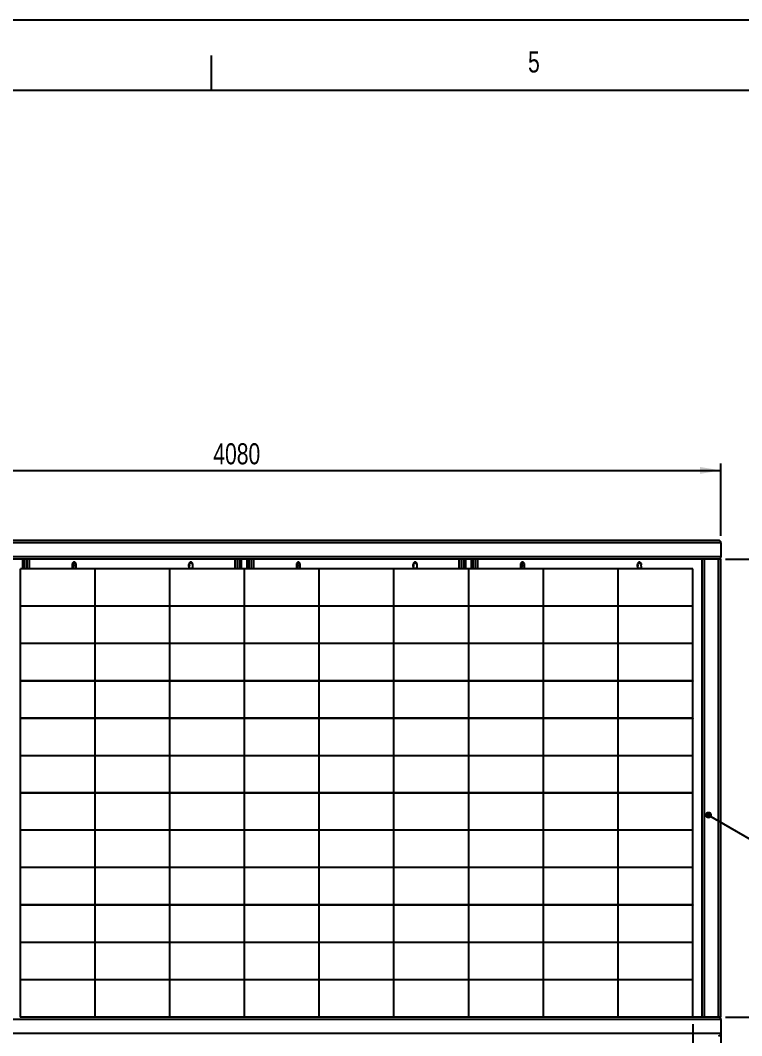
# Model space of a CAD drawing. Header units: millimetres. Extents: x 0 to 594, y 0 to 420.
# Drawn here: x 90.9 to 193.8, y 275.1 to 420 of the extents above; entities that cross this region are included whole.
import ezdxf

# ---------------------------------------------------------------- set-up
doc = ezdxf.new("R2010")
doc.units = ezdxf.units.MM
for name, color, linetype in [('COTAS', 1, 'Continuous'), ('FORMATO', 1, 'Continuous'), ('TEXTO', 5, 'Continuous')]:
    doc.layers.add(name, color=color, linetype=linetype)
doc.styles.add('SLDTEXTSTYLE0', font='TXT', dxfattribs={"width": 0.75})
doc.dimstyles.new('SLDDIMSTYLE1', dxfattribs={"dimtxt": 3, "dimasz": 3, "dimexe": 0, "dimexo": 0.0625, "dimgap": 0.75, "dimtad": 1, "dimdec": 0, "dimlfac": 30, "dimrnd": 1e-09, "dimzin": 12, "dimdsep": 46, "dimtxsty": 'SLDTEXTSTYLE0', "dimsah": 1, "dimcen": 0.09, "dimadec": 0, "dimazin": 3, "dimtfac": 1, "dimtofl": 0, "dimtmove": 0, "dimatfit": 3, "dimfxl": 0, "dimfrac": 2, "dimtolj": 1, "dimtzin": 12, "dimarcsym": 0})
doc.dimstyles.new('SLDDIMSTYLE2', dxfattribs={"dimtxt": 3, "dimasz": 3, "dimexe": 0, "dimexo": 0.0625, "dimgap": 0.75, "dimtad": 1, "dimdec": 0, "dimlfac": 30, "dimrnd": 1e-09, "dimzin": 12, "dimdsep": 46, "dimtxsty": 'SLDTEXTSTYLE0', "dimsah": 1, "dimcen": 0.09, "dimadec": 0, "dimazin": 3, "dimtfac": 1, "dimtmove": 0, "dimatfit": 0, "dimfxl": 0, "dimfrac": 2, "dimtolj": 1, "dimtzin": 12, "dimarcsym": 0})
doc.dimstyles.new('SLDDIMSTYLE3', dxfattribs={"dimtxt": 0.18, "dimasz": 1, "dimexe": 0, "dimexo": 0.0625, "dimgap": 0, "dimtad": 0, "dimtih": 1, "dimtoh": 1, "dimdec": 0, "dimrnd": 1e-09, "dimzin": 0, "dimdsep": 46, "dimtxsty": 'Standard', "dimblk1": 'DOT', "dimblk2": 'DOT', "dimsah": 1, "dimcen": 0.09, "dimadec": 0, "dimazin": 0, "dimtfac": 1, "dimtdec": 0, "dimtofl": 0, "dimtmove": 0, "dimatfit": 3, "dimldrblk": 'DOT', "dimfxl": 0, "dimfrac": 2, "dimtolj": 1, "dimtzin": 0, "dimarcsym": 0})

# ---------------------------------------------------------------- blocks, each defined once
blk = doc.blocks.new('_D_4')
at = {"layer": 'COTAS'}
for p, q in [((54.87, 346.44), (54.87, 356.77)), ((190.87, 346.44), (190.87, 356.77)), ((54.87, 355.77), (190.87, 355.77))]:
    blk.add_line(p, q, dxfattribs=at)
for points in [[(54.87, 355.77), (57.87, 355.27), (57.87, 356.27)], [(190.87, 355.77), (187.87, 356.27), (187.87, 355.27)]]:
    blk.add_solid(points, dxfattribs=at)
at = {"layer": 'COTAS', "insert": (118.44, 359.64), "char_height": 3, "attachment_point": 1, "style": 'SLDTEXTSTYLE0'}
blk.add_mtext('4080', dxfattribs=at)
blk = doc.blocks.new('_D_5')
at = {"layer": 'COTAS'}
for p, q in [((186.88, 276.76), (186.88, 268.56)), ((190.87, 276.77), (190.87, 268.56)), ((186.88, 269.56), (179.88, 269.56)), ((186.88, 269.56), (190.87, 269.56)), ((190.87, 269.56), (200.08, 269.56))]:
    blk.add_line(p, q, dxfattribs=at)
for points in [[(186.88, 269.56), (183.88, 270.06), (183.88, 269.06)], [(190.87, 269.56), (193.87, 269.06), (193.87, 270.06)]]:
    blk.add_solid(points, dxfattribs=at)
at = {"layer": 'COTAS', "insert": (193.43, 273.43), "char_height": 3, "attachment_point": 1, "style": 'SLDTEXTSTYLE0'}
blk.add_mtext('120', dxfattribs=at)
blk = doc.blocks.new('_D_6')
at = {"layer": 'COTAS'}
for p, q in [((191.54, 343.1), (200.97, 343.1)), ((199.97, 277.77), (199.97, 343.1)), ((191.54, 277.77), (200.97, 277.77))]:
    blk.add_line(p, q, dxfattribs=at)
for points in [[(199.97, 343.1), (199.47, 340.1), (200.47, 340.1)], [(199.97, 277.77), (200.47, 280.77), (199.47, 280.77)]]:
    blk.add_solid(points, dxfattribs=at)
at = {"layer": 'COTAS', "insert": (196.1, 306), "char_height": 3, "attachment_point": 1, "rotation": 90, "style": 'SLDTEXTSTYLE0'}
blk.add_mtext('1960', dxfattribs=at)
blk = doc.blocks.new('_DOT')
at = {"color": 0, "linetype": 'ByBlock', "lineweight": -2}
blk.add_line((-0.5, 0), (-1, 0), dxfattribs=at)
at = {"color": 0, "linetype": 'ByBlock', "const_width": 0.5}
blk.add_lwpolyline([(-0.25, 0, 1), (0.25, 0, 1)], format="xyb", close=True, dxfattribs=at)

msp = doc.modelspace()

# ---------------------------------------------------------------- linework, layer by layer
at = {"color": 7, "linetype": 'Continuous', "lineweight": 25}
for p, q in [((190.8721, 345.43732), (54.8721, 345.43732)), ((190.53876, 345.77066), (55.20543, 345.77066)), ((190.8721, 345.43732), (190.8721, 343.43732)), ((190.8721, 343.43732), (54.8721, 343.43732)), ((188.20543, 343.10399), (57.53876, 343.10399)), ((91.53876, 341.71566), (91.53876, 343.10399)), ((92.20543, 341.71566), (92.20543, 343.10399)), ((98.47972, 342.67066), (98.28806, 342.50399)), ((98.28806, 342.50399), (98.28806, 341.77066)), ((98.85472, 342.50399), (98.28806, 342.50399)), ((98.66306, 342.67066), (98.47972, 342.67066)), ((98.85472, 342.50399), (98.66306, 342.67066)), ((98.85472, 341.77066), (98.85472, 342.50399)), ((115.14639, 342.67066), (114.95472, 342.50399)), ((114.95472, 342.50399), (114.95472, 342.30686)), ((114.96091, 342.50399), (114.95472, 342.50399)), ((114.95472, 342.06846), (114.95472, 341.77066)), ((115.52139, 342.50399), (114.96091, 342.50399)), ((115.14839, 342.67066), (115.14639, 342.67066)), ((115.32972, 342.67066), (115.14839, 342.67066)), ((115.52139, 342.50399), (115.32972, 342.67066)), ((115.52139, 342.30589), (115.52139, 342.50399)), ((115.52139, 341.77066), (115.52139, 342.06907)), ((121.53876, 341.71566), (121.53876, 343.10399)), ((122.20543, 341.71566), (122.20543, 343.10399)), ((123.53876, 341.71566), (123.53876, 343.10399)), ((124.20543, 341.71566), (124.20543, 343.10399)), ((130.47972, 342.67066), (130.28806, 342.50399)), ((130.28806, 342.50399), (130.28806, 341.77066)), ((130.85472, 342.50399), (130.28806, 342.50399)), ((130.66306, 342.67066), (130.47972, 342.67066)), ((130.85472, 342.50399), (130.66306, 342.67066)), ((130.85472, 341.77066), (130.85472, 342.50399)), ((147.14639, 342.67066), (146.95472, 342.50399)), ((146.95472, 342.50399), (146.95472, 342.30686)), ((146.96091, 342.50399), (146.95472, 342.50399)), ((146.95472, 342.06846), (146.95472, 341.77066)), ((147.52139, 342.50399), (146.96091, 342.50399)), ((147.14839, 342.67066), (147.14639, 342.67066)), ((147.32972, 342.67066), (147.14839, 342.67066)), ((147.52139, 342.50399), (147.32972, 342.67066)), ((147.52139, 342.30589), (147.52139, 342.50399)), ((147.52139, 341.77066), (147.52139, 342.06907)), ((153.53876, 341.71566), (153.53876, 343.10399)), ((154.20543, 341.71566), (154.20543, 343.10399)), ((155.53876, 341.71566), (155.53876, 343.10399)), ((156.20543, 341.71566), (156.20543, 343.10399)), ((162.47972, 342.67066), (162.28806, 342.50399)), ((162.28806, 342.50399), (162.28806, 341.77066)), ((162.85472, 342.50399), (162.28806, 342.50399)), ((162.66306, 342.67066), (162.47972, 342.67066)), ((162.85472, 342.50399), (162.66306, 342.67066)), ((162.85472, 341.77066), (162.85472, 342.50399)), ((179.14639, 342.67066), (178.95472, 342.50399)), ((178.95472, 342.50399), (178.95472, 342.30686)), ((178.96091, 342.50399), (178.95472, 342.50399)), ((178.95472, 342.06846), (178.95472, 341.77066)), ((179.52139, 342.50399), (178.96091, 342.50399)), ((179.14839, 342.67066), (179.14639, 342.67066)), ((179.32972, 342.67066), (179.14839, 342.67066)), ((179.52139, 342.50399), (179.32972, 342.67066)), ((179.52139, 342.30589), (179.52139, 342.50399)), ((179.52139, 341.77066), (179.52139, 342.06907)), ((188.20543, 277.77066), (188.20543, 343.10399)), ((188.53876, 343.10399), (188.20543, 343.10399)), ((188.53876, 277.77066), (188.53876, 343.10399)), ((190.53876, 343.10399), (188.53876, 343.10399)), ((190.53876, 277.77066), (190.53876, 343.10399)), ((190.8721, 343.10399), (190.53876, 343.10399)), ((190.8721, 277.77066), (190.8721, 343.10399)), ((101.56693, 341.71566), (90.90993, 341.71566)), ((90.90993, 336.39299), (90.90993, 341.71566)), ((98.23806, 341.77066), (98.23806, 341.71566)), ((98.90472, 341.77066), (98.23806, 341.77066)), ((98.90472, 341.71566), (98.90472, 341.77066)), ((101.56693, 336.39299), (101.56693, 341.71566)), ((112.22393, 341.71566), (101.56693, 341.71566)), ((112.22393, 336.39299), (112.22393, 341.71566)), ((122.88093, 341.71566), (112.22393, 341.71566)), ((114.90472, 341.77066), (114.90472, 341.71566)), ((114.912, 341.77066), (114.90472, 341.77066)), ((115.57139, 341.77066), (114.912, 341.77066)), ((115.57139, 341.71566), (115.57139, 341.77066)), ((122.88093, 336.39299), (122.88093, 341.71566)), ((133.56693, 341.71566), (122.90993, 341.71566)), ((122.90993, 336.39299), (122.90993, 341.71566)), ((130.23806, 341.77066), (130.23806, 341.71566)), ((130.90472, 341.77066), (130.23806, 341.77066)), ((130.90472, 341.71566), (130.90472, 341.77066)), ((133.56693, 336.39299), (133.56693, 341.71566)), ((144.22393, 341.71566), (133.56693, 341.71566)), ((144.22393, 336.39299), (144.22393, 341.71566)), ((154.88093, 341.71566), (144.22393, 341.71566)), ((146.90472, 341.77066), (146.90472, 341.71566)), ((146.912, 341.77066), (146.90472, 341.77066)), ((147.57139, 341.77066), (146.912, 341.77066)), ((147.57139, 341.71566), (147.57139, 341.77066)), ((154.88093, 336.39299), (154.88093, 341.71566)), ((154.90993, 336.39299), (154.90993, 341.71566)), ((165.56693, 341.71566), (154.90993, 341.71566)), ((162.23806, 341.77066), (162.23806, 341.71566)), ((162.90472, 341.77066), (162.23806, 341.77066)), ((162.90472, 341.71566), (162.90472, 341.77066)), ((165.56693, 336.39299), (165.56693, 341.71566)), ((176.22393, 341.71566), (165.56693, 341.71566)), ((176.22393, 336.39299), (176.22393, 341.71566)), ((186.88093, 341.71566), (176.22393, 341.71566)), ((178.90472, 341.77066), (178.90472, 341.71566)), ((178.912, 341.77066), (178.90472, 341.77066)), ((179.57139, 341.77066), (178.912, 341.77066)), ((179.57139, 341.71566), (179.57139, 341.77066)), ((186.88093, 336.39299), (186.88093, 341.71566)), ((101.56693, 336.39299), (90.90993, 336.39299)), ((101.56693, 336.38232), (90.90993, 336.38232)), ((90.90993, 331.05966), (90.90993, 336.38232)), ((90.93876, 336.39299), (90.93876, 336.38232)), ((112.22393, 336.39299), (101.56693, 336.39299)), ((101.56693, 331.05966), (101.56693, 336.38232)), ((112.22393, 336.38232), (101.56693, 336.38232)), ((122.88093, 336.39299), (112.22393, 336.39299)), ((112.22393, 331.05966), (112.22393, 336.38232)), ((122.88093, 336.38232), (112.22393, 336.38232)), ((122.8721, 336.39299), (122.8721, 336.38232)), ((122.88093, 331.05966), (122.88093, 336.38232)), ((133.56693, 336.39299), (122.90993, 336.39299)), ((122.90993, 331.05966), (122.90993, 336.38232)), ((133.56693, 336.38232), (122.90993, 336.38232)), ((122.93876, 336.39299), (122.93876, 336.38232)), ((144.22393, 336.39299), (133.56693, 336.39299)), ((133.56693, 331.05966), (133.56693, 336.38232)), ((144.22393, 336.38232), (133.56693, 336.38232)), ((154.88093, 336.39299), (144.22393, 336.39299)), ((144.22393, 331.05966), (144.22393, 336.38232)), ((154.88093, 336.38232), (144.22393, 336.38232)), ((154.8721, 336.39299), (154.8721, 336.38232)), ((154.88093, 331.05966), (154.88093, 336.38232)), ((165.56693, 336.39299), (154.90993, 336.39299)), ((154.90993, 331.05966), (154.90993, 336.38232)), ((165.56693, 336.38232), (154.90993, 336.38232)), ((154.93876, 336.39299), (154.93876, 336.38232)), ((176.22393, 336.39299), (165.56693, 336.39299)), ((165.56693, 331.05966), (165.56693, 336.38232)), ((176.22393, 336.38232), (165.56693, 336.38232)), ((186.88093, 336.39299), (176.22393, 336.39299)), ((176.22393, 331.05966), (176.22393, 336.38232)), ((186.88093, 336.38232), (176.22393, 336.38232)), ((186.8721, 336.39299), (186.8721, 336.38232)), ((186.88093, 331.05966), (186.88093, 336.38232)), ((101.56693, 331.05966), (90.90993, 331.05966)), ((90.90993, 325.72632), (90.90993, 331.04899)), ((101.56693, 331.04899), (90.90993, 331.04899)), ((90.93876, 331.05966), (90.93876, 331.04899)), ((112.22393, 331.05966), (101.56693, 331.05966)), ((101.56693, 325.72632), (101.56693, 331.04899)), ((112.22393, 331.04899), (101.56693, 331.04899)), ((122.88093, 331.05966), (112.22393, 331.05966)), ((112.22393, 325.72632), (112.22393, 331.04899)), ((122.88093, 331.04899), (112.22393, 331.04899)), ((122.8721, 331.05966), (122.8721, 331.04899)), ((122.88093, 325.72632), (122.88093, 331.04899)), ((133.56693, 331.05966), (122.90993, 331.05966)), ((122.90993, 325.72632), (122.90993, 331.04899)), ((133.56693, 331.04899), (122.90993, 331.04899)), ((122.93876, 331.05966), (122.93876, 331.04899)), ((144.22393, 331.05966), (133.56693, 331.05966)), ((133.56693, 325.72632), (133.56693, 331.04899)), ((144.22393, 331.04899), (133.56693, 331.04899)), ((154.88093, 331.05966), (144.22393, 331.05966)), ((144.22393, 325.72632), (144.22393, 331.04899)), ((154.88093, 331.04899), (144.22393, 331.04899)), ((154.8721, 331.05966), (154.8721, 331.04899)), ((154.88093, 325.72632), (154.88093, 331.04899)), ((165.56693, 331.05966), (154.90993, 331.05966)), ((154.90993, 325.72632), (154.90993, 331.04899)), ((165.56693, 331.04899), (154.90993, 331.04899)), ((154.93876, 331.05966), (154.93876, 331.04899)), ((176.22393, 331.05966), (165.56693, 331.05966)), ((165.56693, 325.72632), (165.56693, 331.04899)), ((176.22393, 331.04899), (165.56693, 331.04899)), ((186.88093, 331.05966), (176.22393, 331.05966)), ((176.22393, 325.72632), (176.22393, 331.04899)), ((186.88093, 331.04899), (176.22393, 331.04899)), ((186.8721, 331.05966), (186.8721, 331.04899)), ((186.88093, 325.72632), (186.88093, 331.04899)), ((101.56693, 325.72632), (90.90993, 325.72632)), ((101.56693, 325.71566), (90.90993, 325.71566)), ((90.90993, 320.39299), (90.90993, 325.71566)), ((90.93876, 325.72632), (90.93876, 325.71566)), ((112.22393, 325.72632), (101.56693, 325.72632)), ((101.56693, 320.39299), (101.56693, 325.71566)), ((112.22393, 325.71566), (101.56693, 325.71566)), ((122.88093, 325.72632), (112.22393, 325.72632)), ((112.22393, 320.39299), (112.22393, 325.71566)), ((122.88093, 325.71566), (112.22393, 325.71566)), ((122.8721, 325.72632), (122.8721, 325.71566)), ((122.88093, 320.39299), (122.88093, 325.71566)), ((133.56693, 325.72632), (122.90993, 325.72632)), ((122.90993, 320.39299), (122.90993, 325.71566)), ((133.56693, 325.71566), (122.90993, 325.71566)), ((122.93876, 325.72632), (122.93876, 325.71566)), ((144.22393, 325.72632), (133.56693, 325.72632)), ((133.56693, 320.39299), (133.56693, 325.71566)), ((144.22393, 325.71566), (133.56693, 325.71566)), ((154.88093, 325.72632), (144.22393, 325.72632)), ((154.88093, 325.71566), (144.22393, 325.71566)), ((144.22393, 320.39299), (144.22393, 325.71566)), ((154.8721, 325.72632), (154.8721, 325.71566)), ((154.88093, 320.39299), (154.88093, 325.71566)), ((165.56693, 325.72632), (154.90993, 325.72632)), ((165.56693, 325.71566), (154.90993, 325.71566)), ((154.90993, 320.39299), (154.90993, 325.71566)), ((154.93876, 325.72632), (154.93876, 325.71566)), ((176.22393, 325.72632), (165.56693, 325.72632)), ((176.22393, 325.71566), (165.56693, 325.71566)), ((165.56693, 320.39299), (165.56693, 325.71566)), ((186.88093, 325.72632), (176.22393, 325.72632)), ((176.22393, 320.39299), (176.22393, 325.71566)), ((186.88093, 325.71566), (176.22393, 325.71566)), ((186.8721, 325.72632), (186.8721, 325.71566)), ((186.88093, 320.39299), (186.88093, 325.71566)), ((101.56693, 320.39299), (90.90993, 320.39299)), ((101.56693, 320.38232), (90.90993, 320.38232)), ((90.90993, 315.05966), (90.90993, 320.38232)), ((90.93876, 320.39299), (90.93876, 320.38232)), ((112.22393, 320.39299), (101.56693, 320.39299)), ((101.56693, 315.05966), (101.56693, 320.38232)), ((112.22393, 320.38232), (101.56693, 320.38232)), ((122.88093, 320.39299), (112.22393, 320.39299)), ((112.22393, 315.05966), (112.22393, 320.38232)), ((122.88093, 320.38232), (112.22393, 320.38232)), ((122.8721, 320.39299), (122.8721, 320.38232)), ((122.88093, 315.05966), (122.88093, 320.38232)), ((133.56693, 320.39299), (122.90993, 320.39299)), ((122.90993, 315.05966), (122.90993, 320.38232)), ((133.56693, 320.38232), (122.90993, 320.38232)), ((122.93876, 320.39299), (122.93876, 320.38232)), ((144.22393, 320.39299), (133.56693, 320.39299)), ((133.56693, 315.05966), (133.56693, 320.38232)), ((144.22393, 320.38232), (133.56693, 320.38232)), ((154.88093, 320.39299), (144.22393, 320.39299)), ((144.22393, 315.05966), (144.22393, 320.38232)), ((154.88093, 320.38232), (144.22393, 320.38232)), ((154.8721, 320.39299), (154.8721, 320.38232)), ((154.88093, 315.05966), (154.88093, 320.38232)), ((165.56693, 320.39299), (154.90993, 320.39299)), ((154.90993, 315.05966), (154.90993, 320.38232)), ((165.56693, 320.38232), (154.90993, 320.38232)), ((154.93876, 320.39299), (154.93876, 320.38232)), ((176.22393, 320.39299), (165.56693, 320.39299)), ((165.56693, 315.05966), (165.56693, 320.38232)), ((176.22393, 320.38232), (165.56693, 320.38232)), ((186.88093, 320.39299), (176.22393, 320.39299)), ((176.22393, 315.05966), (176.22393, 320.38232)), ((186.88093, 320.38232), (176.22393, 320.38232)), ((186.8721, 320.39299), (186.8721, 320.38232)), ((186.88093, 315.05966), (186.88093, 320.38232)), ((101.56693, 315.05966), (90.90993, 315.05966)), ((101.56693, 315.04899), (90.90993, 315.04899)), ((90.90993, 309.72632), (90.90993, 315.04899)), ((90.93876, 315.05966), (90.93876, 315.04899)), ((112.22393, 315.05966), (101.56693, 315.05966)), ((101.56693, 309.72632), (101.56693, 315.04899)), ((112.22393, 315.04899), (101.56693, 315.04899)), ((122.88093, 315.05966), (112.22393, 315.05966)), ((112.22393, 309.72632), (112.22393, 315.04899)), ((122.88093, 315.04899), (112.22393, 315.04899)), ((122.8721, 315.05966), (122.8721, 315.04899)), ((122.88093, 309.72632), (122.88093, 315.04899)), ((133.56693, 315.05966), (122.90993, 315.05966)), ((133.56693, 315.04899), (122.90993, 315.04899)), ((122.90993, 309.72632), (122.90993, 315.04899)), ((122.93876, 315.05966), (122.93876, 315.04899)), ((144.22393, 315.05966), (133.56693, 315.05966)), ((133.56693, 309.72632), (133.56693, 315.04899)), ((144.22393, 315.04899), (133.56693, 315.04899)), ((154.88093, 315.05966), (144.22393, 315.05966)), ((144.22393, 309.72632), (144.22393, 315.04899)), ((154.88093, 315.04899), (144.22393, 315.04899)), ((154.8721, 315.05966), (154.8721, 315.04899)), ((154.88093, 309.72632), (154.88093, 315.04899)), ((165.56693, 315.05966), (154.90993, 315.05966)), ((154.90993, 309.72632), (154.90993, 315.04899)), ((165.56693, 315.04899), (154.90993, 315.04899)), ((154.93876, 315.05966), (154.93876, 315.04899)), ((176.22393, 315.05966), (165.56693, 315.05966)), ((165.56693, 309.72632), (165.56693, 315.04899)), ((176.22393, 315.04899), (165.56693, 315.04899)), ((186.88093, 315.05966), (176.22393, 315.05966)), ((176.22393, 309.72632), (176.22393, 315.04899)), ((186.88093, 315.04899), (176.22393, 315.04899)), ((186.8721, 315.05966), (186.8721, 315.04899)), ((186.88093, 309.72632), (186.88093, 315.04899)), ((90.90993, 304.42632), (90.90993, 309.74899)), ((101.56693, 309.74899), (90.90993, 309.74899)), ((101.56693, 309.72632), (90.90993, 309.72632)), ((101.56693, 304.42632), (101.56693, 309.74899)), ((112.22393, 309.74899), (101.56693, 309.74899)), ((112.22393, 309.72632), (101.56693, 309.72632)), ((112.22393, 304.42632), (112.22393, 309.74899)), ((122.88093, 309.74899), (112.22393, 309.74899)), ((122.88093, 309.72632), (112.22393, 309.72632)), ((122.88093, 304.42632), (122.88093, 309.74899)), ((122.90993, 304.42632), (122.90993, 309.74899)), ((133.56693, 309.74899), (122.90993, 309.74899)), ((133.56693, 309.72632), (122.90993, 309.72632)), ((133.56693, 304.42632), (133.56693, 309.74899)), ((144.22393, 309.74899), (133.56693, 309.74899)), ((144.22393, 309.72632), (133.56693, 309.72632)), ((144.22393, 304.42632), (144.22393, 309.74899)), ((154.88093, 309.74899), (144.22393, 309.74899)), ((154.88093, 309.72632), (144.22393, 309.72632)), ((154.88093, 304.42632), (154.88093, 309.74899)), ((154.90993, 304.42632), (154.90993, 309.74899)), ((165.56693, 309.74899), (154.90993, 309.74899)), ((165.56693, 309.72632), (154.90993, 309.72632)), ((165.56693, 304.42632), (165.56693, 309.74899)), ((176.22393, 309.74899), (165.56693, 309.74899)), ((176.22393, 309.72632), (165.56693, 309.72632)), ((176.22393, 304.42632), (176.22393, 309.74899)), ((186.88093, 309.74899), (176.22393, 309.74899)), ((186.88093, 309.72632), (176.22393, 309.72632)), ((186.88093, 304.42632), (186.88093, 309.74899)), ((101.56693, 304.42632), (90.90993, 304.42632)), ((101.56693, 304.41566), (90.90993, 304.41566)), ((90.90993, 299.09299), (90.90993, 304.41566)), ((90.93876, 304.42632), (90.93876, 304.41566)), ((112.22393, 304.42632), (101.56693, 304.42632)), ((101.56693, 299.09299), (101.56693, 304.41566)), ((112.22393, 304.41566), (101.56693, 304.41566)), ((122.88093, 304.42632), (112.22393, 304.42632)), ((112.22393, 299.09299), (112.22393, 304.41566)), ((122.88093, 304.41566), (112.22393, 304.41566)), ((122.8721, 304.42632), (122.8721, 304.41566)), ((122.88093, 299.09299), (122.88093, 304.41566)), ((133.56693, 304.42632), (122.90993, 304.42632)), ((122.90993, 299.09299), (122.90993, 304.41566)), ((133.56693, 304.41566), (122.90993, 304.41566)), ((122.93876, 304.42632), (122.93876, 304.41566)), ((144.22393, 304.42632), (133.56693, 304.42632)), ((133.56693, 299.09299), (133.56693, 304.41566)), ((144.22393, 304.41566), (133.56693, 304.41566)), ((154.88093, 304.42632), (144.22393, 304.42632)), ((144.22393, 299.09299), (144.22393, 304.41566)), ((154.88093, 304.41566), (144.22393, 304.41566)), ((154.8721, 304.42632), (154.8721, 304.41566)), ((154.88093, 299.09299), (154.88093, 304.41566)), ((165.56693, 304.42632), (154.90993, 304.42632)), ((154.90993, 299.09299), (154.90993, 304.41566)), ((165.56693, 304.41566), (154.90993, 304.41566)), ((154.93876, 304.42632), (154.93876, 304.41566)), ((176.22393, 304.42632), (165.56693, 304.42632)), ((165.56693, 299.09299), (165.56693, 304.41566)), ((176.22393, 304.41566), (165.56693, 304.41566)), ((186.88093, 304.42632), (176.22393, 304.42632)), ((176.22393, 299.09299), (176.22393, 304.41566)), ((186.88093, 304.41566), (176.22393, 304.41566)), ((186.8721, 304.42632), (186.8721, 304.41566)), ((186.88093, 299.09299), (186.88093, 304.41566)), ((101.56693, 299.09299), (90.90993, 299.09299)), ((90.90993, 293.75966), (90.90993, 299.08232)), ((101.56693, 299.08232), (90.90993, 299.08232)), ((90.93876, 299.09299), (90.93876, 299.08232)), ((112.22393, 299.09299), (101.56693, 299.09299)), ((101.56693, 293.75966), (101.56693, 299.08232)), ((112.22393, 299.08232), (101.56693, 299.08232)), ((122.88093, 299.09299), (112.22393, 299.09299)), ((112.22393, 293.75966), (112.22393, 299.08232)), ((122.88093, 299.08232), (112.22393, 299.08232)), ((122.8721, 299.09299), (122.8721, 299.08232)), ((122.88093, 293.75966), (122.88093, 299.08232)), ((133.56693, 299.09299), (122.90993, 299.09299)), ((122.90993, 293.75966), (122.90993, 299.08232)), ((133.56693, 299.08232), (122.90993, 299.08232)), ((122.93876, 299.09299), (122.93876, 299.08232)), ((144.22393, 299.09299), (133.56693, 299.09299)), ((133.56693, 293.75966), (133.56693, 299.08232)), ((144.22393, 299.08232), (133.56693, 299.08232)), ((154.88093, 299.09299), (144.22393, 299.09299)), ((154.88093, 299.08232), (144.22393, 299.08232)), ((144.22393, 293.75966), (144.22393, 299.08232)), ((154.8721, 299.09299), (154.8721, 299.08232)), ((154.88093, 293.75966), (154.88093, 299.08232)), ((165.56693, 299.09299), (154.90993, 299.09299)), ((154.90993, 293.75966), (154.90993, 299.08232)), ((165.56693, 299.08232), (154.90993, 299.08232)), ((154.93876, 299.09299), (154.93876, 299.08232)), ((176.22393, 299.09299), (165.56693, 299.09299)), ((165.56693, 293.75966), (165.56693, 299.08232)), ((176.22393, 299.08232), (165.56693, 299.08232)), ((186.88093, 299.09299), (176.22393, 299.09299)), ((186.88093, 299.08232), (176.22393, 299.08232)), ((176.22393, 293.75966), (176.22393, 299.08232)), ((186.8721, 299.09299), (186.8721, 299.08232)), ((186.88093, 293.75966), (186.88093, 299.08232)), ((101.56693, 293.75966), (90.90993, 293.75966)), ((101.56693, 293.74899), (90.90993, 293.74899)), ((90.90993, 288.42632), (90.90993, 293.74899)), ((90.93876, 293.75966), (90.93876, 293.74899)), ((112.22393, 293.75966), (101.56693, 293.75966)), ((112.22393, 293.74899), (101.56693, 293.74899)), ((101.56693, 288.42632), (101.56693, 293.74899)), ((122.88093, 293.75966), (112.22393, 293.75966)), ((112.22393, 288.42632), (112.22393, 293.74899)), ((122.88093, 293.74899), (112.22393, 293.74899)), ((122.8721, 293.75966), (122.8721, 293.74899)), ((122.88093, 288.42632), (122.88093, 293.74899)), ((133.56693, 293.75966), (122.90993, 293.75966)), ((122.90993, 288.42632), (122.90993, 293.74899)), ((133.56693, 293.74899), (122.90993, 293.74899)), ((122.93876, 293.75966), (122.93876, 293.74899)), ((144.22393, 293.75966), (133.56693, 293.75966)), ((133.56693, 288.42632), (133.56693, 293.74899)), ((144.22393, 293.74899), (133.56693, 293.74899)), ((154.88093, 293.75966), (144.22393, 293.75966)), ((144.22393, 288.42632), (144.22393, 293.74899)), ((154.88093, 293.74899), (144.22393, 293.74899)), ((154.8721, 293.75966), (154.8721, 293.74899)), ((154.88093, 288.42632), (154.88093, 293.74899)), ((165.56693, 293.75966), (154.90993, 293.75966)), ((154.90993, 288.42632), (154.90993, 293.74899)), ((165.56693, 293.74899), (154.90993, 293.74899)), ((154.93876, 293.75966), (154.93876, 293.74899)), ((176.22393, 293.75966), (165.56693, 293.75966)), ((165.56693, 288.42632), (165.56693, 293.74899)), ((176.22393, 293.74899), (165.56693, 293.74899)), ((186.88093, 293.75966), (176.22393, 293.75966)), ((176.22393, 288.42632), (176.22393, 293.74899)), ((186.88093, 293.74899), (176.22393, 293.74899)), ((186.8721, 293.75966), (186.8721, 293.74899)), ((186.88093, 288.42632), (186.88093, 293.74899)), ((101.56693, 288.42632), (90.90993, 288.42632)), ((90.90993, 283.09299), (90.90993, 288.41566)), ((101.56693, 288.41566), (90.90993, 288.41566)), ((90.93876, 288.42632), (90.93876, 288.41566)), ((112.22393, 288.42632), (101.56693, 288.42632)), ((101.56693, 283.09299), (101.56693, 288.41566)), ((112.22393, 288.41566), (101.56693, 288.41566)), ((122.88093, 288.42632), (112.22393, 288.42632)), ((112.22393, 283.09299), (112.22393, 288.41566)), ((122.88093, 288.41566), (112.22393, 288.41566)), ((122.8721, 288.42632), (122.8721, 288.41566)), ((122.88093, 283.09299), (122.88093, 288.41566)), ((133.56693, 288.42632), (122.90993, 288.42632)), ((133.56693, 288.41566), (122.90993, 288.41566)), ((122.90993, 283.09299), (122.90993, 288.41566)), ((122.93876, 288.42632), (122.93876, 288.41566)), ((144.22393, 288.42632), (133.56693, 288.42632)), ((133.56693, 283.09299), (133.56693, 288.41566)), ((144.22393, 288.41566), (133.56693, 288.41566)), ((154.88093, 288.42632), (144.22393, 288.42632)), ((144.22393, 283.09299), (144.22393, 288.41566)), ((154.88093, 288.41566), (144.22393, 288.41566)), ((154.8721, 288.42632), (154.8721, 288.41566)), ((154.88093, 283.09299), (154.88093, 288.41566)), ((165.56693, 288.42632), (154.90993, 288.42632)), ((154.90993, 283.09299), (154.90993, 288.41566)), ((165.56693, 288.41566), (154.90993, 288.41566)), ((154.93876, 288.42632), (154.93876, 288.41566)), ((176.22393, 288.42632), (165.56693, 288.42632)), ((176.22393, 288.41566), (165.56693, 288.41566)), ((165.56693, 283.09299), (165.56693, 288.41566)), ((186.88093, 288.42632), (176.22393, 288.42632)), ((186.88093, 288.41566), (176.22393, 288.41566)), ((176.22393, 283.09299), (176.22393, 288.41566)), ((186.8721, 288.42632), (186.8721, 288.41566)), ((186.88093, 283.09299), (186.88093, 288.41566)), ((101.56693, 283.09299), (90.90993, 283.09299)), ((90.90993, 277.75966), (90.90993, 283.08232)), ((101.56693, 283.08232), (90.90993, 283.08232)), ((90.93876, 283.09299), (90.93876, 283.08232)), ((112.22393, 283.09299), (101.56693, 283.09299)), ((101.56693, 277.75966), (101.56693, 283.08232)), ((112.22393, 283.08232), (101.56693, 283.08232)), ((122.88093, 283.09299), (112.22393, 283.09299)), ((112.22393, 277.75966), (112.22393, 283.08232)), ((122.88093, 283.08232), (112.22393, 283.08232)), ((122.8721, 283.09299), (122.8721, 283.08232)), ((122.88093, 277.75966), (122.88093, 283.08232)), ((133.56693, 283.09299), (122.90993, 283.09299)), ((122.90993, 277.75966), (122.90993, 283.08232)), ((133.56693, 283.08232), (122.90993, 283.08232)), ((122.93876, 283.09299), (122.93876, 283.08232)), ((144.22393, 283.09299), (133.56693, 283.09299)), ((133.56693, 277.75966), (133.56693, 283.08232)), ((144.22393, 283.08232), (133.56693, 283.08232)), ((154.88093, 283.09299), (144.22393, 283.09299)), ((144.22393, 277.75966), (144.22393, 283.08232)), ((154.88093, 283.08232), (144.22393, 283.08232)), ((154.8721, 283.09299), (154.8721, 283.08232)), ((154.88093, 277.75966), (154.88093, 283.08232)), ((165.56693, 283.09299), (154.90993, 283.09299)), ((165.56693, 283.08232), (154.90993, 283.08232)), ((154.90993, 277.75966), (154.90993, 283.08232)), ((154.93876, 283.09299), (154.93876, 283.08232)), ((176.22393, 283.09299), (165.56693, 283.09299)), ((165.56693, 277.75966), (165.56693, 283.08232)), ((176.22393, 283.08232), (165.56693, 283.08232)), ((186.88093, 283.09299), (176.22393, 283.09299)), ((186.88093, 283.08232), (176.22393, 283.08232)), ((176.22393, 277.75966), (176.22393, 283.08232)), ((186.8721, 283.09299), (186.8721, 283.08232)), ((186.88093, 277.75966), (186.88093, 283.08232)), ((190.8721, 277.43732), (54.8721, 277.43732)), ((90.90993, 277.77066), (90.88093, 277.77066)), ((101.56693, 277.75966), (90.90993, 277.75966)), ((112.22393, 277.75966), (101.56693, 277.75966)), ((122.88093, 277.75966), (112.22393, 277.75966)), ((122.90993, 277.77066), (122.88093, 277.77066)), ((133.56693, 277.75966), (122.90993, 277.75966)), ((144.22393, 277.75966), (133.56693, 277.75966)), ((154.88093, 277.75966), (144.22393, 277.75966)), ((154.90993, 277.77066), (154.88093, 277.77066)), ((165.56693, 277.75966), (154.90993, 277.75966)), ((176.22393, 277.75966), (165.56693, 277.75966)), ((186.88093, 277.75966), (176.22393, 277.75966)), ((188.20543, 277.77066), (186.88093, 277.77066)), ((188.53876, 277.77066), (188.20543, 277.77066)), ((190.53876, 277.77066), (188.53876, 277.77066)), ((190.8721, 277.77066), (190.53876, 277.77066)), ((190.8721, 277.43732), (190.8721, 275.43732)), ((190.8721, 275.43732), (54.8721, 275.43732))]:
    msp.add_line(p, q, dxfattribs=at)
at = {"color": 1, "linetype": 'Continuous', "lineweight": 25}
for p, q in [((91.2721, 341.71566), (91.2721, 343.10399)), ((91.8721, 341.71566), (91.8721, 343.10399)), ((121.8721, 341.71566), (121.8721, 343.10399)), ((122.4721, 341.71566), (122.4721, 343.10399)), ((123.2721, 341.71566), (123.2721, 343.10399)), ((123.8721, 341.71566), (123.8721, 343.10399)), ((153.8721, 341.71566), (153.8721, 343.10399)), ((154.4721, 341.71566), (154.4721, 343.10399)), ((155.2721, 341.71566), (155.2721, 343.10399)), ((155.8721, 341.71566), (155.8721, 343.10399)), ((91.01332, 336.39299), (91.01332, 336.38232)), ((122.79754, 336.38232), (122.79754, 336.39299)), ((123.01332, 336.39299), (123.01332, 336.38232)), ((154.79754, 336.38232), (154.79754, 336.39299)), ((155.01332, 336.39299), (155.01332, 336.38232)), ((186.79754, 336.38232), (186.79754, 336.39299)), ((91.01332, 331.05966), (91.01332, 331.04899)), ((122.79754, 331.04899), (122.79754, 331.05966)), ((123.01332, 331.05966), (123.01332, 331.04899)), ((154.79754, 331.04899), (154.79754, 331.05966)), ((155.01332, 331.05966), (155.01332, 331.04899)), ((186.79754, 331.04899), (186.79754, 331.05966)), ((91.01332, 325.72632), (91.01332, 325.71566)), ((122.79754, 325.71566), (122.79754, 325.72632)), ((123.01332, 325.72632), (123.01332, 325.71566)), ((154.79754, 325.71566), (154.79754, 325.72632)), ((155.01332, 325.72632), (155.01332, 325.71566)), ((186.79754, 325.71566), (186.79754, 325.72632)), ((91.01332, 320.39299), (91.01332, 320.38232)), ((122.79754, 320.38232), (122.79754, 320.39299)), ((123.01332, 320.39299), (123.01332, 320.38232)), ((154.79754, 320.38232), (154.79754, 320.39299)), ((155.01332, 320.39299), (155.01332, 320.38232)), ((186.79754, 320.38232), (186.79754, 320.39299)), ((91.01332, 315.05966), (91.01332, 315.04899)), ((122.79754, 315.04899), (122.79754, 315.05966)), ((123.01332, 315.05966), (123.01332, 315.04899)), ((154.79754, 315.04899), (154.79754, 315.05966)), ((155.01332, 315.05966), (155.01332, 315.04899)), ((186.79754, 315.04899), (186.79754, 315.05966)), ((91.01332, 304.42632), (91.01332, 304.41566)), ((122.79754, 304.41566), (122.79754, 304.42632)), ((123.01332, 304.42632), (123.01332, 304.41566)), ((154.79754, 304.41566), (154.79754, 304.42632)), ((155.01332, 304.42632), (155.01332, 304.41566)), ((186.79754, 304.41566), (186.79754, 304.42632)), ((91.01332, 299.09299), (91.01332, 299.08232)), ((122.79754, 299.08232), (122.79754, 299.09299)), ((123.01332, 299.09299), (123.01332, 299.08232)), ((154.79754, 299.08232), (154.79754, 299.09299)), ((155.01332, 299.09299), (155.01332, 299.08232)), ((186.79754, 299.08232), (186.79754, 299.09299)), ((91.01332, 293.75966), (91.01332, 293.74899)), ((122.79754, 293.74899), (122.79754, 293.75966)), ((123.01332, 293.75966), (123.01332, 293.74899)), ((154.79754, 293.74899), (154.79754, 293.75966)), ((155.01332, 293.75966), (155.01332, 293.74899)), ((186.79754, 293.74899), (186.79754, 293.75966)), ((91.01332, 288.42632), (91.01332, 288.41566)), ((122.79754, 288.41566), (122.79754, 288.42632)), ((123.01332, 288.42632), (123.01332, 288.41566)), ((154.79754, 288.41566), (154.79754, 288.42632)), ((155.01332, 288.42632), (155.01332, 288.41566)), ((186.79754, 288.41566), (186.79754, 288.42632)), ((91.01332, 283.09299), (91.01332, 283.08232)), ((122.79754, 283.08232), (122.79754, 283.09299)), ((123.01332, 283.09299), (123.01332, 283.08232)), ((154.79754, 283.08232), (154.79754, 283.09299)), ((155.01332, 283.09299), (155.01332, 283.08232)), ((186.79754, 283.08232), (186.79754, 283.09299))]:
    msp.add_line(p, q, dxfattribs=at)
at = {"color": 7, "linetype": 'Continuous', "lineweight": 25}
for centre, start, end in [((190.53876, 345.43732), 0, 90), ((190.53876, 343.43732), 270, 0), ((190.53876, 277.43732), 0, 90), ((190.53876, 275.43732), 270, 0)]:
    msp.add_arc(centre, 0.33333, start, end, dxfattribs=at)
for points, knots in [([(98.59127, 342.18732), (98.58979, 342.17328), (98.58682, 342.14525), (98.56448, 342.10736), (98.53169, 342.0763), (98.49038, 342.05651), (98.44844, 342.05188), (98.41209, 342.06127), (98.38251, 342.08254), (98.36045, 342.11537), (98.34818, 342.15758), (98.34677, 342.20226), (98.35463, 342.2428), (98.37124, 342.27813), (98.39821, 342.30608), (98.43486, 342.32129), (98.4755, 342.32116), (98.51471, 342.30789), (98.55045, 342.28292), (98.57875, 342.24671), (98.5904, 342.21196), (98.59111, 342.19182), (98.59127, 342.18732)], [0, 0, 0, 0, 0.049517719, 0.098891559, 0.151855822, 0.207839725, 0.260192713, 0.308527265, 0.357611279, 0.410939519, 0.46693571, 0.518665536, 0.565714954, 0.614971225, 0.669582498, 0.725000091, 0.775723102, 0.823746068, 0.87396668, 0.928652204, 0.984047801, 1, 1, 1, 1]), ([(98.57185, 342.25132), (98.56614, 342.24194), (98.5526, 342.21971), (98.54985, 342.17941), (98.55678, 342.14478), (98.56789, 342.12862), (98.57139, 342.12355)], [0, 0, 0, 0, 0.240042031, 0.569114633, 0.864563527, 1, 1, 1, 1]), ([(114.96091, 342.32066), (114.96447, 342.31933), (114.97157, 342.31669), (114.98832, 342.2963), (115.00578, 342.26528), (115.01938, 342.22418), (115.02275, 342.17932), (115.01586, 342.13795), (115.00204, 342.10174), (114.98424, 342.07236), (114.96745, 342.05454), (114.95746, 342.05319), (114.9542, 342.05908), (114.9549, 342.06746), (114.95498, 342.06846)], [0, 0, 0, 0, 0.0870875994, 0.1739906801, 0.2657363221, 0.3635040155, 0.455654585, 0.5383894696, 0.6231123855, 0.7172035983, 0.8146522841, 0.9046414965, 0.9886698148, 1, 1, 1, 1]), ([(114.95584, 342.08009), (114.95599, 342.08255), (114.9566, 342.0927), (114.96162, 342.12202), (114.96597, 342.16457), (114.96593, 342.20903), (114.96197, 342.24871), (114.95672, 342.28318), (114.95367, 342.30937), (114.95611, 342.31984), (114.96, 342.3205), (114.96091, 342.32066)], [0, 0, 0, 0, 0.042854284, 0.177427208, 0.316409876, 0.442678697, 0.559561733, 0.684291442, 0.821803406, 0.958481797, 1, 1, 1, 1]), ([(115.52091, 342.06907), (115.52084, 342.07348), (115.52066, 342.08465), (115.5155, 342.11565), (115.5106, 342.15752), (115.50982, 342.20222), (115.51346, 342.24299), (115.51823, 342.27735), (115.52218, 342.2998), (115.5211, 342.30521), (115.52097, 342.30589)], [0, 0, 0, 0, 0.097926848, 0.248361392, 0.406322001, 0.552247551, 0.684970056, 0.823917913, 0.977971784, 1, 1, 1, 1]), ([(130.59127, 342.18732), (130.58979, 342.17328), (130.58682, 342.14525), (130.56448, 342.10736), (130.53169, 342.0763), (130.49038, 342.05651), (130.44844, 342.05188), (130.41209, 342.06127), (130.38251, 342.08254), (130.36045, 342.11537), (130.34818, 342.15758), (130.34677, 342.20226), (130.35463, 342.2428), (130.37124, 342.27813), (130.39821, 342.30608), (130.43486, 342.32129), (130.4755, 342.32116), (130.51471, 342.30789), (130.55045, 342.28292), (130.57875, 342.24671), (130.5904, 342.21196), (130.59111, 342.19182), (130.59127, 342.18732)], [0, 0, 0, 0, 0.049517719, 0.098891559, 0.151855822, 0.207839725, 0.260192713, 0.308527265, 0.357611279, 0.410939519, 0.46693571, 0.518665536, 0.565714954, 0.614971225, 0.669582498, 0.725000091, 0.775723102, 0.823746068, 0.87396668, 0.928652204, 0.984047801, 1, 1, 1, 1]), ([(130.57185, 342.25132), (130.56614, 342.24194), (130.5526, 342.21971), (130.54985, 342.17941), (130.55678, 342.14478), (130.56789, 342.12862), (130.57139, 342.12355)], [0, 0, 0, 0, 0.240042031, 0.569114633, 0.864563527, 1, 1, 1, 1]), ([(146.96091, 342.32066), (146.96447, 342.31933), (146.97157, 342.31669), (146.98832, 342.2963), (147.00578, 342.26528), (147.01938, 342.22418), (147.02275, 342.17932), (147.01586, 342.13795), (147.00204, 342.10174), (146.98424, 342.07236), (146.96745, 342.05454), (146.95746, 342.05319), (146.9542, 342.05908), (146.9549, 342.06746), (146.95498, 342.06846)], [0, 0, 0, 0, 0.087087599, 0.17399068, 0.265736322, 0.363504015, 0.455654585, 0.53838947, 0.623112386, 0.717203598, 0.814652284, 0.904641497, 0.988669815, 1, 1, 1, 1]), ([(146.95584, 342.08009), (146.95599, 342.08255), (146.9566, 342.0927), (146.96162, 342.12202), (146.96597, 342.16457), (146.96593, 342.20903), (146.96197, 342.24871), (146.95672, 342.28318), (146.95367, 342.30937), (146.95611, 342.31984), (146.96, 342.3205), (146.96091, 342.32066)], [0, 0, 0, 0, 0.042854284, 0.177427208, 0.316409876, 0.442678697, 0.559561733, 0.684291442, 0.821803406, 0.958481797, 1, 1, 1, 1]), ([(147.52091, 342.06907), (147.52084, 342.07348), (147.52066, 342.08465), (147.5155, 342.11565), (147.5106, 342.15752), (147.50982, 342.20222), (147.51346, 342.24299), (147.51823, 342.27735), (147.52218, 342.2998), (147.5211, 342.30521), (147.52097, 342.30589)], [0, 0, 0, 0, 0.097926848, 0.248361392, 0.406322001, 0.552247551, 0.684970056, 0.823917913, 0.977971784, 1, 1, 1, 1]), ([(162.59127, 342.18732), (162.58979, 342.17328), (162.58682, 342.14525), (162.56448, 342.10736), (162.53169, 342.0763), (162.49038, 342.05651), (162.44844, 342.05188), (162.41209, 342.06127), (162.38251, 342.08254), (162.36045, 342.11537), (162.34818, 342.15758), (162.34677, 342.20226), (162.35463, 342.2428), (162.37124, 342.27813), (162.39821, 342.30608), (162.43486, 342.32129), (162.4755, 342.32116), (162.51471, 342.30789), (162.55045, 342.28292), (162.57875, 342.24671), (162.5904, 342.21196), (162.59111, 342.19182), (162.59127, 342.18732)], [0, 0, 0, 0, 0.049517719, 0.098891559, 0.151855822, 0.207839725, 0.260192713, 0.308527265, 0.357611279, 0.410939519, 0.46693571, 0.518665536, 0.565714954, 0.614971225, 0.669582498, 0.725000091, 0.775723102, 0.823746068, 0.87396668, 0.928652204, 0.984047801, 1, 1, 1, 1]), ([(162.57185, 342.25132), (162.56614, 342.24194), (162.5526, 342.21971), (162.54985, 342.17941), (162.55678, 342.14478), (162.56789, 342.12862), (162.57139, 342.12355)], [0, 0, 0, 0, 0.240042031, 0.569114633, 0.864563527, 1, 1, 1, 1]), ([(178.96091, 342.32066), (178.96447, 342.31933), (178.97157, 342.31669), (178.98832, 342.2963), (179.00578, 342.26528), (179.01938, 342.22418), (179.02275, 342.17932), (179.01586, 342.13795), (179.00204, 342.10174), (178.98424, 342.07236), (178.96745, 342.05454), (178.95746, 342.05319), (178.9542, 342.05908), (178.9549, 342.06746), (178.95498, 342.06846)], [0, 0, 0, 0, 0.087087599, 0.17399068, 0.265736322, 0.363504015, 0.455654585, 0.53838947, 0.623112386, 0.717203598, 0.814652284, 0.904641497, 0.988669815, 1, 1, 1, 1]), ([(178.95584, 342.08009), (178.95599, 342.08255), (178.9566, 342.0927), (178.96162, 342.12202), (178.96597, 342.16457), (178.96593, 342.20903), (178.96197, 342.24871), (178.95672, 342.28318), (178.95367, 342.30937), (178.95611, 342.31984), (178.96, 342.3205), (178.96091, 342.32066)], [0, 0, 0, 0, 0.042854284, 0.177427208, 0.316409876, 0.442678697, 0.559561733, 0.684291442, 0.821803406, 0.958481797, 1, 1, 1, 1]), ([(179.52091, 342.06907), (179.52084, 342.07348), (179.52066, 342.08465), (179.5155, 342.11565), (179.5106, 342.15752), (179.50982, 342.20222), (179.51346, 342.24299), (179.51823, 342.27735), (179.52218, 342.2998), (179.5211, 342.30521), (179.52097, 342.30589)], [0, 0, 0, 0, 0.097926848, 0.248361392, 0.406322001, 0.552247551, 0.684970056, 0.823917913, 0.977971784, 1, 1, 1, 1])]:
    msp.add_open_spline(points, degree=3, knots=knots, dxfattribs=at)
at = {"layer": 'FORMATO'}
for p, q in [((594, 420), (0, 420)), ((118.16667, 410), (118.16667, 415)), ((584, 410), (25, 410))]:
    msp.add_line(p, q, dxfattribs=at)

# ---------------------------------------------------------------- texts
at = {"layer": 'TEXTO', "insert": (163.35414, 415.555), "char_height": 3, "attachment_point": 1, "style": 'SLDTEXTSTYLE0'}
msp.add_mtext('5', dxfattribs=at)

# ---------------------------------------------------------------- dimensions: what is measured, and where the dimension line sits
at = {"layer": 'COTAS'}
for base, p1, p2, dimstyle, picture, middle in [((190.8721, 355.77066), (54.8721, 345.43732), (190.8721, 345.43732), 'SLDDIMSTYLE1', '_D_4', (122.8721, 355.77066)), ((190.8721, 269.56134), (186.88093, 277.75966), (190.8721, 277.77066), 'SLDDIMSTYLE2', '_D_5', (196.75415, 269.56134))]:
    dim = msp.add_linear_dim(base=base, p1=p1, p2=p2, dimstyle=dimstyle, dxfattribs=at)
    dim.commit()
    dim.dimension.update_dxf_attribs({"geometry": picture, "text_midpoint": middle, "dimtype": 160})
dim = msp.add_linear_dim(base=(199.96513, 343.10399), p1=(190.53876, 277.77066), p2=(190.53876, 343.10399), angle=90, dimstyle='SLDDIMSTYLE1', dxfattribs=at)
dim.commit()
dim.dimension.update_dxf_attribs({"geometry": '_D_6', "text_midpoint": (199.96513, 310.43732), "dimtype": 160})

# ---------------------------------------------------------------- leaders
msp.add_leader([(189.10288, 306.59525), (227.01445, 284.60838)], dimstyle='SLDDIMSTYLE3', dxfattribs=at)

doc.saveas('drawing.dxf')
